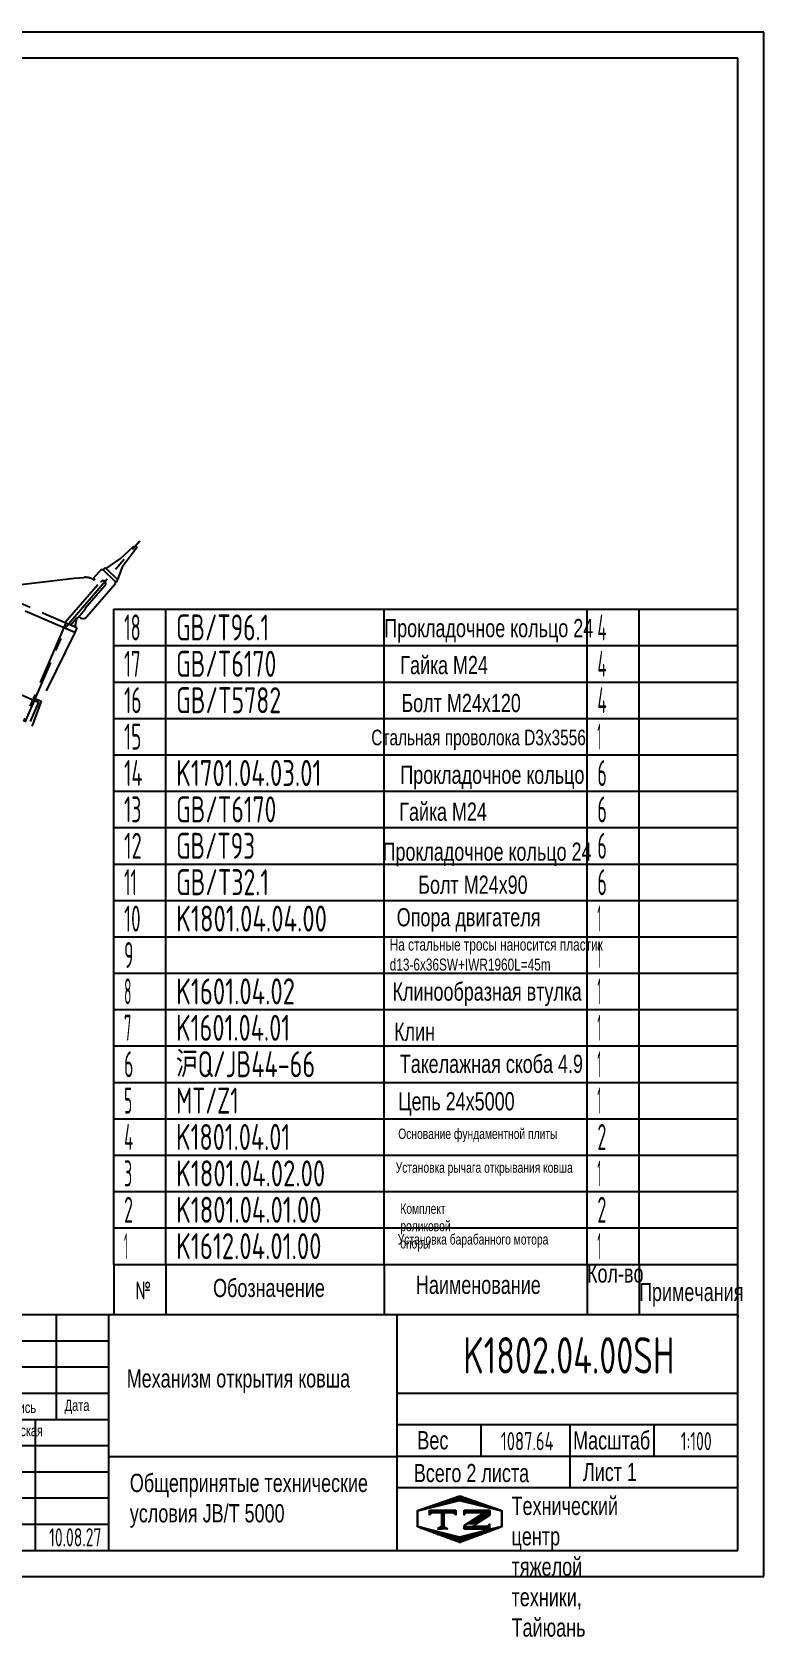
# Model space of a CAD drawing. Header units: millimetres. Extents: x 1289 to 43289, y -37 to 30828.
# Drawn here: x 29221 to 43289, y -37 to 30828 of the extents above; entities that cross this region are included whole.
import ezdxf
from ezdxf.enums import TextEntityAlignment as Align

# ---------------------------------------------------------------- set-up
doc = ezdxf.new("R2010")
doc.units = ezdxf.units.MM
doc.header["$LTSCALE"] = 1000
doc.linetypes.add('G', pattern=[2, 1.25, -0.25, 0.25, -0.25])
doc.linetypes.add('K', pattern=[2.5, 1.25, -0.25, 0.25, -0.25, 0.25, -0.25])
for name, color, linetype in [('01', 7, 'Continuous'), ('02', 1, 'Continuous'), ('05', 4, 'G'), ('07', 6, 'K'), ('11', 3, 'Continuous'), ('THICK', 7, 'Continuous')]:
    doc.layers.add(name, color=color, linetype=linetype)
doc.styles.get("Standard").update_dxf_attribs({"font": 'isocp', "width": 0.707, "bigfont": 'intecad.shx'})

# ---------------------------------------------------------------- blocks, each defined once
blk = doc.blocks.new('*U41')
at = {"layer": '01'}
for points in [[(415, 292), (25, 292)], [(25, 292), (25, 5)], [(415, 5), (415, 292)], [(25, 5), (415, 5)]]:
    blk.add_lwpolyline(points, dxfattribs=at)
at = {"layer": '02'}
for points in [[(420, 297), (0, 297)], [(0, 297), (0, 0)], [(420, 0), (420, 297)], [(0, 0), (420, 0)]]:
    blk.add_lwpolyline(points, dxfattribs=at)
blk = doc.blocks.new('*U44')
at = {"layer": '01'}
for p, q in [((0, -700), (0, 0)), ((12000, -700), (12000, 0))]:
    blk.add_line(p, q, dxfattribs=at)
at = {"layer": '02'}
for p, q in [((0, 0), (1000, 0)), ((1000, -700), (1000, 0)), ((1000, 0), (5200, 0)), ((5200, -700), (5200, 0)), ((5200, 0), (9100, 0)), ((9100, -700), (9100, 0)), ((9100, 0), (10100, 0)), ((10100, -700), (10100, 0)), ((10100, 0), (12000, 0))]:
    blk.add_line(p, q, dxfattribs=at)
blk = doc.blocks.new('*U45')
at = {"layer": '01'}
for p, q in [((0, -700), (0, 0)), ((12000, -700), (12000, 0))]:
    blk.add_line(p, q, dxfattribs=at)
at = {"layer": '02'}
for p, q in [((0, 0), (1000, 0)), ((1000, -700), (1000, 0)), ((1000, 0), (5200, 0)), ((5200, -700), (5200, 0)), ((5200, 0), (9100, 0)), ((9100, -700), (9100, 0)), ((9100, 0), (10100, 0)), ((10100, -700), (10100, 0)), ((10100, 0), (12000, 0))]:
    blk.add_line(p, q, dxfattribs=at)
blk = doc.blocks.new('*U46')
at = {"layer": '01'}
for p, q in [((0, -700), (0, 0)), ((12000, -700), (12000, 0))]:
    blk.add_line(p, q, dxfattribs=at)
at = {"layer": '02'}
for p, q in [((0, 0), (1000, 0)), ((1000, -700), (1000, 0)), ((1000, 0), (5200, 0)), ((5200, -700), (5200, 0)), ((5200, 0), (9100, 0)), ((9100, -700), (9100, 0)), ((9100, 0), (10100, 0)), ((10100, -700), (10100, 0)), ((10100, 0), (12000, 0))]:
    blk.add_line(p, q, dxfattribs=at)
blk = doc.blocks.new('*U47')
at = {"layer": '01'}
for p, q in [((0, -700), (0, 0)), ((12000, -700), (12000, 0))]:
    blk.add_line(p, q, dxfattribs=at)
at = {"layer": '02'}
for p, q in [((0, 0), (1000, 0)), ((1000, -700), (1000, 0)), ((1000, 0), (5200, 0)), ((5200, -700), (5200, 0)), ((5200, 0), (9100, 0)), ((9100, -700), (9100, 0)), ((9100, 0), (10100, 0)), ((10100, -700), (10100, 0)), ((10100, 0), (12000, 0))]:
    blk.add_line(p, q, dxfattribs=at)
blk = doc.blocks.new('*U48')
at = {"layer": '01'}
for p, q in [((0, -700), (0, 0)), ((12000, -700), (12000, 0))]:
    blk.add_line(p, q, dxfattribs=at)
at = {"layer": '02'}
for p, q in [((0, 0), (1000, 0)), ((1000, -700), (1000, 0)), ((1000, 0), (5200, 0)), ((5200, -700), (5200, 0)), ((5200, 0), (9100, 0)), ((9100, -700), (9100, 0)), ((9100, 0), (10100, 0)), ((10100, -700), (10100, 0)), ((10100, 0), (12000, 0))]:
    blk.add_line(p, q, dxfattribs=at)
blk = doc.blocks.new('*U49')
at = {"layer": '01'}
for p, q in [((0, -700), (0, 0)), ((12000, -700), (12000, 0))]:
    blk.add_line(p, q, dxfattribs=at)
at = {"layer": '02'}
for p, q in [((0, 0), (1000, 0)), ((1000, -700), (1000, 0)), ((1000, 0), (5200, 0)), ((5200, -700), (5200, 0)), ((5200, 0), (9100, 0)), ((9100, -700), (9100, 0)), ((9100, 0), (10100, 0)), ((10100, -700), (10100, 0)), ((10100, 0), (12000, 0))]:
    blk.add_line(p, q, dxfattribs=at)
blk = doc.blocks.new('*U50')
at = {"layer": '01'}
for p, q in [((0, -700), (0, 0)), ((12000, -700), (12000, 0))]:
    blk.add_line(p, q, dxfattribs=at)
at = {"layer": '02'}
for p, q in [((0, 0), (1000, 0)), ((1000, -700), (1000, 0)), ((1000, 0), (5200, 0)), ((5200, -700), (5200, 0)), ((5200, 0), (9100, 0)), ((9100, -700), (9100, 0)), ((9100, 0), (10100, 0)), ((10100, -700), (10100, 0)), ((10100, 0), (12000, 0))]:
    blk.add_line(p, q, dxfattribs=at)
blk = doc.blocks.new('*U51')
at = {"layer": '01'}
for p, q in [((0, -700), (0, 0)), ((12000, -700), (12000, 0))]:
    blk.add_line(p, q, dxfattribs=at)
at = {"layer": '02'}
for p, q in [((0, 0), (1000, 0)), ((1000, -700), (1000, 0)), ((1000, 0), (5200, 0)), ((5200, -700), (5200, 0)), ((5200, 0), (9100, 0)), ((9100, -700), (9100, 0)), ((9100, 0), (10100, 0)), ((10100, -700), (10100, 0)), ((10100, 0), (12000, 0))]:
    blk.add_line(p, q, dxfattribs=at)
blk = doc.blocks.new('*U52')
at = {"layer": '01'}
for p, q in [((0, -700), (0, 0)), ((12000, -700), (12000, 0))]:
    blk.add_line(p, q, dxfattribs=at)
at = {"layer": '02'}
for p, q in [((0, 0), (1000, 0)), ((1000, -700), (1000, 0)), ((1000, 0), (5200, 0)), ((5200, -700), (5200, 0)), ((5200, 0), (9100, 0)), ((9100, -700), (9100, 0)), ((9100, 0), (10100, 0)), ((10100, -700), (10100, 0)), ((10100, 0), (12000, 0))]:
    blk.add_line(p, q, dxfattribs=at)
blk = doc.blocks.new('*U53')
at = {"layer": '01'}
for p, q in [((0, -700), (0, 0)), ((12000, -700), (12000, 0))]:
    blk.add_line(p, q, dxfattribs=at)
at = {"layer": '02'}
for p, q in [((0, 0), (1000, 0)), ((1000, -700), (1000, 0)), ((1000, 0), (5200, 0)), ((5200, -700), (5200, 0)), ((5200, 0), (9100, 0)), ((9100, -700), (9100, 0)), ((9100, 0), (10100, 0)), ((10100, -700), (10100, 0)), ((10100, 0), (12000, 0))]:
    blk.add_line(p, q, dxfattribs=at)
blk = doc.blocks.new('*U54')
at = {"layer": '01'}
for p, q in [((0, -700), (0, 0)), ((12000, -700), (12000, 0))]:
    blk.add_line(p, q, dxfattribs=at)
at = {"layer": '02'}
for p, q in [((0, 0), (1000, 0)), ((1000, -700), (1000, 0)), ((1000, 0), (5200, 0)), ((5200, -700), (5200, 0)), ((5200, 0), (9100, 0)), ((9100, -700), (9100, 0)), ((9100, 0), (10100, 0)), ((10100, -700), (10100, 0)), ((10100, 0), (12000, 0))]:
    blk.add_line(p, q, dxfattribs=at)
blk = doc.blocks.new('*U55')
at = {"layer": '01'}
for p, q in [((0, -700), (0, 0)), ((12000, -700), (12000, 0))]:
    blk.add_line(p, q, dxfattribs=at)
at = {"layer": '02'}
for p, q in [((0, 0), (1000, 0)), ((1000, -700), (1000, 0)), ((1000, 0), (5200, 0)), ((5200, -700), (5200, 0)), ((5200, 0), (9100, 0)), ((9100, -700), (9100, 0)), ((9100, 0), (10100, 0)), ((10100, -700), (10100, 0)), ((10100, 0), (12000, 0))]:
    blk.add_line(p, q, dxfattribs=at)
blk = doc.blocks.new('*U56')
at = {"layer": '01'}
for p, q in [((0, -700), (0, 0)), ((12000, -700), (12000, 0))]:
    blk.add_line(p, q, dxfattribs=at)
at = {"layer": '02'}
for p, q in [((0, 0), (1000, 0)), ((1000, -700), (1000, 0)), ((1000, 0), (5200, 0)), ((5200, -700), (5200, 0)), ((5200, 0), (9100, 0)), ((9100, -700), (9100, 0)), ((9100, 0), (10100, 0)), ((10100, -700), (10100, 0)), ((10100, 0), (12000, 0))]:
    blk.add_line(p, q, dxfattribs=at)
blk = doc.blocks.new('*U57')
at = {"layer": '01'}
for p, q in [((0, -700), (0, 0)), ((12000, -700), (12000, 0))]:
    blk.add_line(p, q, dxfattribs=at)
at = {"layer": '02'}
for p, q in [((0, 0), (1000, 0)), ((1000, -700), (1000, 0)), ((1000, 0), (5200, 0)), ((5200, -700), (5200, 0)), ((5200, 0), (9100, 0)), ((9100, -700), (9100, 0)), ((9100, 0), (10100, 0)), ((10100, -700), (10100, 0)), ((10100, 0), (12000, 0))]:
    blk.add_line(p, q, dxfattribs=at)
blk = doc.blocks.new('*U58')
at = {"layer": '01'}
for p, q in [((0, -700), (0, 0)), ((12000, -700), (12000, 0))]:
    blk.add_line(p, q, dxfattribs=at)
at = {"layer": '02'}
for p, q in [((0, 0), (1000, 0)), ((1000, -700), (1000, 0)), ((1000, 0), (5200, 0)), ((5200, -700), (5200, 0)), ((5200, 0), (9100, 0)), ((9100, -700), (9100, 0)), ((9100, 0), (10100, 0)), ((10100, -700), (10100, 0)), ((10100, 0), (12000, 0))]:
    blk.add_line(p, q, dxfattribs=at)
blk = doc.blocks.new('*U59')
at = {"layer": '01'}
for p, q in [((0, -700), (0, 0)), ((12000, -700), (12000, 0))]:
    blk.add_line(p, q, dxfattribs=at)
at = {"layer": '02'}
for p, q in [((0, 0), (1000, 0)), ((1000, -700), (1000, 0)), ((1000, 0), (5200, 0)), ((5200, -700), (5200, 0)), ((5200, 0), (9100, 0)), ((9100, -700), (9100, 0)), ((9100, 0), (10100, 0)), ((10100, -700), (10100, 0)), ((10100, 0), (12000, 0))]:
    blk.add_line(p, q, dxfattribs=at)
blk = doc.blocks.new('*U60')
at = {"layer": '01'}
for p, q in [((0, -700), (0, 0)), ((12000, -700), (12000, 0))]:
    blk.add_line(p, q, dxfattribs=at)
at = {"layer": '02'}
for p, q in [((0, 0), (1000, 0)), ((1000, -700), (1000, 0)), ((1000, 0), (5200, 0)), ((5200, -700), (5200, 0)), ((5200, 0), (9100, 0)), ((9100, -700), (9100, 0)), ((9100, 0), (10100, 0)), ((10100, -700), (10100, 0)), ((10100, 0), (12000, 0))]:
    blk.add_line(p, q, dxfattribs=at)
blk = doc.blocks.new('*U61')
at = {"layer": '01'}
for p, q in [((0, -700), (0, 0)), ((0, 0), (1000, 0)), ((1000, 0), (5200, 0)), ((5200, 0), (9100, 0)), ((9100, 0), (10100, 0)), ((10100, 0), (12000, 0)), ((12000, -700), (12000, 0))]:
    blk.add_line(p, q, dxfattribs=at)
at = {"layer": '02'}
for p, q in [((1000, -700), (1000, 0)), ((5200, -700), (5200, 0)), ((9100, -700), (9100, 0)), ((10100, -700), (10100, 0))]:
    blk.add_line(p, q, dxfattribs=at)
blk = doc.blocks.new('*X65')
at = {"color": 0}
for p, q in [((127.06, 7.8), (132.06, 7.8)), ((127.06, 7.5), (132.06, 7.5)), ((127.06, 7.2), (127.32, 7.2)), ((129.23, 6.3), (131.04, 6.3)), ((129.7, 6.6), (131.51, 6.6)), ((130.16, 6.9), (131.98, 6.9)), ((130.62, 7.2), (132.06, 7.2)), ((127.84, 5.4), (129.64, 5.4)), ((128.3, 5.7), (130.1, 5.7)), ((128.77, 6), (130.57, 6))]:
    blk.add_line(p, q, dxfattribs=at)
blk = doc.blocks.new('*X66')
at = {"color": 0}
for p, q in [((127.06, 4.8), (132.06, 4.8)), ((127.06, 4.5), (132.06, 4.5)), ((131.84, 5.1), (132.06, 5.1))]:
    blk.add_line(p, q, dxfattribs=at)
blk = doc.blocks.new('*X64')
at = {"color": 0}
for p, q in [((122.34, 4.5), (123.72, 4.5)), ((122.82, 4.8), (123.24, 4.8))]:
    blk.add_line(p, q, dxfattribs=at)
blk = doc.blocks.new('*X63')
at = {"color": 0}
for p, q in [((120.53, 7.8), (125.53, 7.8)), ((120.53, 7.5), (125.53, 7.5)), ((120.53, 7.2), (120.79, 7.2)), ((125.27, 7.2), (125.53, 7.2))]:
    blk.add_line(p, q, dxfattribs=at)
blk = doc.blocks.new('*X62')
at = {"color": 0}
for p, q in [((122.38, 9.3), (124.32, 9.3)), ((123.24, 9.6), (125.52, 9.6)), ((124.1, 9.9), (128.52, 9.9)), ((124.97, 10.2), (127.67, 10.2)), ((125.83, 10.5), (126.82, 10.5)), ((127.02, 9.6), (129.37, 9.6)), ((128.22, 9.3), (130.22, 9.3)), ((118.22, 7.8), (118.32, 7.8)), ((118.22, 7.5), (118.27, 7.5)), ((118.22, 7.2), (118.27, 7.2)), ((118.22, 6.9), (118.27, 6.9)), ((118.22, 6.6), (118.27, 6.6)), ((118.22, 6.3), (118.27, 6.3)), ((118.94, 8.1), (119.52, 8.1)), ((119.8, 8.4), (120.72, 8.4)), ((120.66, 8.7), (121.92, 8.7)), ((121.52, 9), (123.12, 9)), ((129.42, 9), (131.07, 9)), ((130.62, 8.7), (131.92, 8.7)), ((131.82, 8.4), (132.77, 8.4)), ((133.02, 8.1), (133.62, 8.1)), ((134.22, 7.8), (134.32, 7.8)), ((134.27, 7.5), (134.32, 7.5)), ((134.27, 7.2), (134.32, 7.2)), ((134.27, 6.9), (134.32, 6.9)), ((134.27, 6.6), (134.32, 6.6)), ((134.27, 6.3), (134.32, 6.3)), ((118.22, 6), (118.27, 6)), ((118.22, 5.7), (118.27, 5.7)), ((118.22, 5.4), (118.27, 5.4)), ((118.22, 5.1), (118.27, 5.1)), ((118.22, 4.8), (118.27, 4.8)), ((118.79, 4.5), (119.42, 4.5)), ((119.61, 4.2), (120.62, 4.2)), ((120.43, 3.9), (121.82, 3.9)), ((121.26, 3.6), (123.02, 3.6)), ((122.08, 3.3), (124.22, 3.3)), ((128.32, 3.3), (130.51, 3.3)), ((129.52, 3.6), (131.32, 3.6)), ((130.72, 3.9), (132.14, 3.9)), ((131.92, 4.2), (132.95, 4.2)), ((133.12, 4.5), (133.76, 4.5)), ((134.27, 6), (134.32, 6)), ((134.27, 5.7), (134.32, 5.7)), ((134.27, 5.4), (134.32, 5.4)), ((134.27, 5.1), (134.32, 5.1)), ((134.27, 4.8), (134.32, 4.8)), ((122.91, 3), (125.42, 3)), ((123.73, 2.7), (128.89, 2.7)), ((124.55, 2.4), (128.07, 2.4)), ((125.38, 2.1), (127.26, 2.1)), ((126.2, 1.8), (126.45, 1.8)), ((127.12, 3), (129.7, 3))]:
    blk.add_line(p, q, dxfattribs=at)

msp = doc.modelspace()

# ---------------------------------------------------------------- linework, layer by layer
at = {"layer": '01'}
for p, q in [((30789.16, 7128.15), (42789.16, 7128.15)), ((30789.16, 7128.15), (30789.16, 6162.27)), ((31789.16, 7128.15), (31789.16, 6162.27)), ((35989.16, 7128.15), (35989.16, 6162.27)), ((39889.16, 7128.15), (39889.16, 6162.27)), ((40889.16, 7128.15), (40889.16, 6162.27))]:
    msp.add_line(p, q, dxfattribs=at)
for p in [(42789.16, 6141.64), (42789.16, 6139.83), (42789.16, 6128.15)]:
    msp.add_point(p, dxfattribs=at)
at = {"layer": '05', "linetype": 'G'}
for p, q in [((29847.16, 19365.94), (31293.33, 21042.36)), ((29085.64, 17555.81), (29860.77, 19357.11))]:
    msp.add_line(p, q, dxfattribs=at)
at = {"layer": '07', "color": 6, "linetype": 'K'}
for p, q in [((30647.15, 20509.09), (30914.11, 20696.86)), ((30914.11, 20696.86), (31163.15, 20931.53)), ((31237.98, 20923.28), (30955.37, 20539.76)), ((31163.15, 20931.53), (31216.88, 20947.6)), ((31216.88, 20947.6), (31237.98, 20923.28)), ((30536.01, 20475.38), (30419.4, 20350.96)), ((30814.45, 20270.24), (30592.48, 20477.28)), ((30647.15, 20509.09), (30860.22, 20300.92)), ((30955.37, 20539.76), (30860.22, 20300.92)), ((28035.08, 20259), (29498.81, 19629.13)), ((28785.67, 20179.76), (30027.31, 20326)), ((30486.21, 20194.44), (29858.29, 19470.09)), ((30027.31, 20326), (30218.68, 20341.16)), ((30616.96, 20177.13), (30240.44, 19742.01)), ((30276.01, 19585.54), (30817.48, 20214.9)), ((30375.37, 20311.01), (30419.37, 20289.25)), ((30411.52, 20308.54), (30419.37, 20289.25)), ((29871.02, 19468.97), (29053.68, 17569.56)), ((30041.72, 19279.24), (29085.5, 19690.72)), ((29458.65, 19535.81), (30043.78, 19284.02)), ((29498.81, 19629.13), (30083.94, 19377.35)), ((30081.28, 19557.24), (29958.02, 19414.11)), ((30076.39, 19549.55), (30044.1, 19378.38)), ((30104.34, 19562.56), (30105.97, 19561.86)), ((30237.89, 19718.91), (30105.3, 19561.06)), ((30125.03, 19584.15), (30131.9, 19577.72)), ((30236.7, 19722.3), (30237.89, 19718.91)), ((30041.72, 19279.24), (29394.41, 17959.65)), ((30083.94, 19377.35), (30041.72, 19279.24)), ((28528.75, 18293.18), (29266.36, 17975.77)), ((29342.6, 17942.97), (29182.04, 17569.85)), ((29394.41, 17959.65), (29230.87, 17505.42)), ((29266.36, 17975.77), (29342.6, 17942.97)), ((29280.51, 18008.66), (29362.17, 17973.52)), ((29362.17, 17973.52), (29394.41, 17959.65))]:
    msp.add_line(p, q, dxfattribs=at)
for centre, radius, start, end in [((30565.2, 20448.03), 40, 46.992178, 136.856571), ((30627.31, 20480.29), 34.97, 55.441101, 184.941693), ((30242.37, 20042.1), 300, 63.684436, 94.529596), ((30448.58, 20323.6), 40, 136.856571, 202.117802), ((30585.86, 20221.27), 54, 305.160027, 148.623472), ((30836.63, 20286.63), 27.58, 216.464088, 31.202086), ((30787.16, 20240.99), 40, 319.292874, 46.992178), ((30096.44, 19544.19), 20, 66.717139, 139.264654), ((30200.2, 19650.76), 100, 226.918263, 319.292874), ((30255.57, 19728.93), 20, 139.129822, 199.345194), ((29136.79, 17539.29), 100, 327.484381, 340.199397)]:
    msp.add_arc(centre, radius, start, end, dxfattribs=at)
at = {"layer": 'THICK'}
for p, q in [((24638.94, 6162.27), (42789.16, 6162.27)), ((29690.61, 4147.11), (29690.61, 6162.27)), ((30698.19, 1628.15), (30698.19, 6162.27)), ((36239.88, 1628.15), (36239.88, 6162.27)), ((42789.16, 1628.15), (42789.16, 6162.27)), ((24652.7, 4650.9), (30698.19, 4650.9)), ((36239.88, 4650.9), (42789.16, 4650.9)), ((24652.7, 4147.11), (30698.19, 4147.11)), ((29287.57, 1628.15), (29287.57, 4147.11)), ((36239.88, 4046.35), (42789.16, 4046.35)), ((37852.01, 3441.8), (37852.01, 4046.35)), ((39564.9, 2837.25), (39564.9, 4046.35)), ((41177.03, 3441.8), (41177.03, 4046.35)), ((30698.19, 3433.07), (36239.88, 3433.07)), ((36239.88, 3441.8), (42789.16, 3441.8)), ((36239.88, 2837.25), (42789.16, 2837.25)), ((24652.7, 1628.15), (42789.16, 1628.15))]:
    msp.add_line(p, q, dxfattribs=at)
at = {"layer": 'THICK', "color": 3}
for p, q in [((24652.7, 5658.48), (30698.19, 5658.48)), ((24652.7, 5154.69), (30698.19, 5154.69)), ((24652.7, 3643.32), (30698.19, 3643.32)), ((24652.7, 3139.53), (30698.19, 3139.53)), ((24652.7, 2635.73), (30698.19, 2635.73)), ((36628.01, 2394.53), (37444.66, 2678.97)), ((36633.31, 2388.12), (37439.38, 2589.64)), ((37439.38, 2589.64), (38245.45, 2388.12)), ((37444.66, 2678.97), (38250.7, 2394.53)), ((36628.01, 2077.77), (36628.01, 2394.53)), ((36633.31, 2085.85), (36633.31, 2388.12)), ((36860.93, 2303.16), (36860.93, 2403.92)), ((36860.93, 2403.92), (37364.72, 2403.92)), ((36911.31, 2353.54), (36860.93, 2303.16)), ((37314.34, 2353.54), (36911.31, 2353.54)), ((37090.77, 2354.02), (37090.77, 2077.67)), ((37112.81, 2354.02), (37112.81, 2077.67)), ((37138, 2354.02), (37138, 2077.67)), ((37364.72, 2303.16), (37314.34, 2353.54)), ((37364.72, 2403.92), (37364.72, 2303.16)), ((37518.98, 2403.92), (37518.98, 2303.16)), ((37518.98, 2403.92), (38022.78, 2403.92)), ((37518.98, 2303.16), (37569.36, 2353.54)), ((37915.71, 2353.54), (37518.98, 2096.86)), ((37569.36, 2353.54), (37915.71, 2353.54)), ((38022.76, 2304.13), (37764.66, 2138.94)), ((38022.78, 2403.92), (38022.78, 2303.16)), ((38245.45, 2388.12), (38245.45, 2085.85)), ((38250.7, 2394.53), (38250.7, 2077.77)), ((24652.7, 2131.94), (30698.19, 2131.94)), ((37444.66, 1780.4), (36628.01, 2077.77)), ((37439.38, 1884.33), (36633.31, 2085.85)), ((37112.81, 2100.7), (37015.21, 2039.28)), ((37015.21, 2039.28), (37112.81, 2039.28)), ((37112.81, 2100.7), (37210.42, 2039.28)), ((37210.42, 2039.28), (37112.81, 2039.28)), ((38245.45, 2085.85), (37439.38, 1884.33)), ((38250.7, 2077.77), (37444.66, 1780.4)), ((37518.98, 2096.86), (37518.98, 2039.28)), ((37518.98, 2039.28), (38022.76, 2039.28)), ((37764.66, 2138.94), (37687.66, 2089.66)), ((37972.38, 2089.66), (37687.66, 2089.66)), ((38022.76, 2140.04), (37972.38, 2089.66)), ((38022.76, 2039.28), (38022.76, 2140.04))]:
    msp.add_line(p, q, dxfattribs=at)

# ---------------------------------------------------------------- block references
at = {"layer": '01', "xscale": 100, "yscale": 100, "zscale": 100}
msp.add_blockref('*U41', (1289.16, 1128.15), dxfattribs=at)
at = {"layer": '01'}
for name, p in [('*U61', (30789.16, 19728.15)), ('*U60', (30789.16, 19028.15)), ('*U59', (30789.16, 18328.15)), ('*U58', (30789.16, 17628.15)), ('*U57', (30789.16, 16928.15)), ('*U56', (30789.16, 16228.15)), ('*U55', (30789.16, 15528.15)), ('*U54', (30789.16, 14828.15)), ('*U53', (30789.16, 14128.15)), ('*U52', (30789.16, 13428.15)), ('*U51', (30789.16, 12728.15)), ('*U50', (30789.16, 12028.15)), ('*U49', (30789.16, 11328.15)), ('*U48', (30789.16, 10628.15)), ('*U47', (30789.16, 9928.15)), ('*U46', (30789.16, 9228.15)), ('*U45', (30789.16, 8528.15)), ('*U44', (30789.16, 7828.15))]:
    msp.add_blockref(name, p, dxfattribs=at)
at = {"layer": 'THICK', "color": 3, "xscale": 100.7581312440609, "yscale": 100.7581312440579, "zscale": 100.7581312440573}
for name in ['*X62', '*X63', '*X65', '*X64', '*X66']:
    msp.add_blockref(name, (24716.42, 1603.54), dxfattribs=at)

# ---------------------------------------------------------------- texts
at = {"layer": '01', "attachment_point": 1}
for s, insert, char_height in [('{\\fArial|b0|i0|c204|p34;\\C3;Прокладочное кольцо 24}', (35990, 19540), 350), ('{\\fArial|b0|i0|c204|p34;\\C3;Гайка М24}', (36300, 18830), 350), ('{\\fArial|b0|i0|c204|p34;\\C3;Болт М24х120}', (36320, 18100), 350), ('{\\fArial|b0|i0|c204|p34;\\C3;Стальная проволока \\fArial|b0|i0|c0|p34;D3x3556}', (35741.73, 17411.93), 300), ('{\\fArial|b0|i0|c204|p34;\\C3;Прокладочное кольцо}', (36300, 16720), 350), ('{\\fArial|b0|i0|c204|p34;\\C3;Прокладочное кольцо 24}', (35957.4, 15240.8), 350), ('{\\fArial|b0|i0|c204|p34;\\C3;Болт М24х90}', (36643.3, 14604.69), 350), ('{\\fArial|b0|i0|c204|p34;\\C3;Опора двигателя}', (36230, 13980), 350), ('{\\fArial|b0|i0|c204|p34;\\C3;На стальные тросы наносится пластик\\P\\fArial|b0|i0|c0|p34;d13-6x36SW+IWR1960L=45m}', (36096.02, 13392.82), 230), ('{\\fArial|b0|i0|c204|p34;\\C3;Клинообразная втулка}', (36150, 12550), 350), ('{\\fArial|b0|i0|c204|p34;\\C3;Клин}', (36180, 11780), 350), ('{\\fArial|b0|i0|c204|p34;\\C3;Такелажная скоба 4.9}', (36290, 11160), 350), ('{\\fArial|b0|i0|c204|p34;\\C3;Цепь 24х5000}', (36260, 10440), 350), ('{\\fArial|b0|i0|c204|p34;\\C3;Основание фундаментной плиты}', (36260, 9740), 200), ('{\\fArial|b0|i0|c204|p34;\\C3;Установка рычага открывания ковша}', (36210, 9090), 200), ('{\\fArial|b0|i0|c204|p34;\\C3;Установка барабанного мотора}', (36250, 7710), 200), ('{\\fArial|b0|i0|c204|p34;Кол-во}', (39889.16, 7128.15), 350), ('{\\Fisocp,intecad|c204;№}', (31210, 6800), 350), ('{\\fArial|b0|i0|c204|p34;Обозначение}', (32700, 6850), 350), ('{\\fArial|b0|i0|c204|p34;Наименование}', (36600, 6910), 350), ('{\\fArial|b0|i0|c204|p34;Примечания}', (40889.16, 6772.18), 350), ('{\\fArial|b0|i0|c204|p34;\\C3;Механизм открытия ковша}', (31040, 5110), 350), ('{\\fArial|b0|i0|c204|p34;Подпись}', (28453.54, 4483.71), 214.8418), ('{\\fArial|b0|i0|c204|p34;Дата}', (29846.97, 4524.9), 214.8418), ('{\\fArial|b0|i0|c204|p34;Технологическая\\Pпроверка}', (27741.45, 4038.38), 214.8418), ('{\\fArial|b0|i0|c204|p34;Вес}', (36626.9, 3921.24), 350.9083), ('{\\fArial|b0|i0|c204|p34;Общепринятые технические\\Pусловия \\fArial|b0|i0|c0|p34;JB/T 5000}', (31100, 3100), 350), ('{\\fArial|b0|i0|c204|p34;Всего 2 листа}', (36560, 3290), 350), ('{\\fArial|b0|i0|c204|p34;Лист 1}', (39810, 3310), 350)]:
    msp.add_mtext(s, dxfattribs=dict(at, insert=insert, char_height=char_height))
for s, insert, char_height, width in [('{\\fArial|b0|i0|c204|p34;\\C3;Гайка М24}', (36280, 16010), 350, 2056.7374), ('{\\fArial|b0|i0|c204|p34;\\C3;Комплект роликовой опоры}', (36300, 8300), 200, 10), ('{\\fArial|b0|i0|c204|p34;Технический центр\\Pтяжелой техники, Тайюань}', (38437.85, 2659.17), 350.9083, 16.4903)]:
    msp.add_mtext(s, dxfattribs=dict(at, insert=insert, char_height=char_height, width=width))
at = {"layer": '05', "insert": (39620.3, 3919.58), "char_height": 351.0488, "attachment_point": 1}
msp.add_mtext('{\\fArial|b0|i0|c204|p34;\\C0;Масштаб}', dxfattribs=at)
at = {"layer": '11'}
for s, height, width, p, p2 in [('18', 500, 0.606, (30989.16, 19128.15), (31307.31, 19128.15)), ('GB/T96.1', 500, 0.693525, (31989.16, 19128.15), (33776.2, 19128.15)), ('4', 500, 0.543846, (40089.16, 19128.15), (40265.91, 19128.15)), ('17', 500, 0.606, (30989.16, 18428.15), (31307.31, 18428.15)), ('GB/T6170', 500, 0.694489, (31989.16, 18428.15), (33916.64, 18428.15)), ('4', 500, 0.543846, (40089.16, 18428.15), (40265.91, 18428.15)), ('16', 500, 0.610556, (30989.16, 17728.15), (31324.85, 17728.15)), ('GB/T5782', 500, 0.695048, (31989.16, 17728.15), (34008.3, 17728.15)), ('4', 500, 0.543846, (40089.16, 17728.15), (40265.91, 17728.15)), ('15', 500, 0.609833, (30989.16, 17028.15), (31321.96, 17028.15)), ('1', 500, 0.404, (40089.16, 17028.15), (40159.86, 17028.15)), ('14', 500, 0.614783, (30989.16, 16328.15), (31342.66, 16328.15)), ('K1701.04.03.01', 500, 0.693834, (31989.16, 16328.15), (34783.58, 16328.15)), ('6', 500, 0.600695, (40089.16, 16328.15), (40269.25, 16328.15)), ('13', 500, 0.609833, (30989.16, 15628.15), (31321.96, 15628.15)), ('GB/T6170', 500, 0.694489, (31989.16, 15628.15), (33916.64, 15628.15)), ('6', 500, 0.600695, (40089.16, 15628.15), (40269.25, 15628.15)), ('12', 500, 0.611465, (30989.16, 14928.15), (31328.54, 14928.15)), ('GB/T93', 500, 0.691199, (31989.16, 14928.15), (33508.04, 14928.15)), ('6', 500, 0.600695, (40089.16, 14928.15), (40269.25, 14928.15)), ('11', 500, 0.582235, (30989.16, 14228.15), (31236.61, 14228.15)), ('GB/T32.1', 500, 0.693516, (31989.16, 14228.15), (33774.97, 14228.15)), ('6', 500, 0.600695, (40089.16, 14228.15), (40269.25, 14228.15)), ('10', 500, 0.606076, (30989.16, 13528.15), (31307.59, 13528.15)), ('K1801.04.04.00', 500, 0.694308, (31989.16, 13528.15), (34889.91, 13528.15)), ('1', 500, 0.404, (40089.16, 13528.15), (40159.86, 13528.15)), ('9', 500, 0.579528, (30989.16, 12828.15), (31169.28, 12828.15)), ('1', 500, 0.404, (40089.16, 12828.15), (40159.86, 12828.15)), ('8', 500, 0.514182, (30989.16, 12128.15), (31130.56, 12128.15)), ('K1601.04.02', 500, 0.690968, (31989.16, 12128.15), (34274.56, 12128.15)), ('1', 500, 0.404, (40089.16, 12128.15), (40159.86, 12128.15)), ('7', 500, 0.514182, (30989.16, 11428.15), (31130.56, 11428.15)), ('K1601.04.01', 500, 0.690312, (31989.16, 11428.15), (34182.63, 11428.15)), ('1', 500, 0.404, (40089.16, 11428.15), (40159.86, 11428.15)), ('6', 500, 0.600695, (30989.16, 10728.15), (31169.25, 10728.15)), ('沪Q/JB44-66', 500, 0.693416, (31989.16, 10728.15), (34662.53, 10728.15)), ('1', 500, 0.404, (40089.16, 10728.15), (40159.86, 10728.15)), ('5', 500, 0.527686, (30989.16, 10028.15), (31145.21, 10028.15)), ('MT/Z1', 500, 0.677127, (31989.16, 10028.15), (33191.06, 10028.15)), ('1', 500, 0.404, (40089.16, 10028.15), (40159.86, 10028.15)), ('4', 500, 0.543846, (30989.16, 9328.15), (31165.91, 9328.15)), ('K1801.04.01', 500, 0.690312, (31989.16, 9328.15), (34182.63, 9328.15)), ('2', 500, 0.562593, (40089.16, 9328.15), (40260.77, 9328.15)), ('3', 500, 0.527686, (30989.16, 8628.15), (31145.21, 8628.15)), ('K1801.04.02.00', 500, 0.694154, (31989.16, 8628.15), (34854.56, 8628.15)), ('1', 500, 0.404, (40089.16, 8628.15), (40159.86, 8628.15)), ('2', 500, 0.562593, (30989.16, 7928.15), (31160.77, 7928.15)), ('K1801.04.01.00', 500, 0.693836, (31989.16, 7928.15), (34783.86, 7928.15)), ('2', 500, 0.562593, (40089.16, 7928.15), (40260.77, 7928.15)), ('1', 500, 0.404, (30989.16, 7228.15), (31059.86, 7228.15)), ('K1612.04.01.00', 500, 0.693836, (31989.16, 7228.15), (34783.86, 7228.15)), ('1', 500, 0.404, (40089.16, 7228.15), (40159.86, 7228.15)), ('K1802.04.00SH', 700, 0.694307, (37508.84, 5028.15), (41569.49, 5028.15)), ('1087.64', 350, 0.682047, (38231.89, 3553.15), (39246.44, 3553.15)), ('1:100', 350, 0.665425, (41692.13, 3553.15), (42286.2, 3553.15)), ('10.08.27', 351.049, 0.642055, (29549.61, 1703.38), (30552.61, 1703.38))]:
    msp.add_text(s, height=height, dxfattribs=dict(at, width=width)).set_placement(p, p2, align=Align.FIT)

doc.saveas('drawing.dxf')
